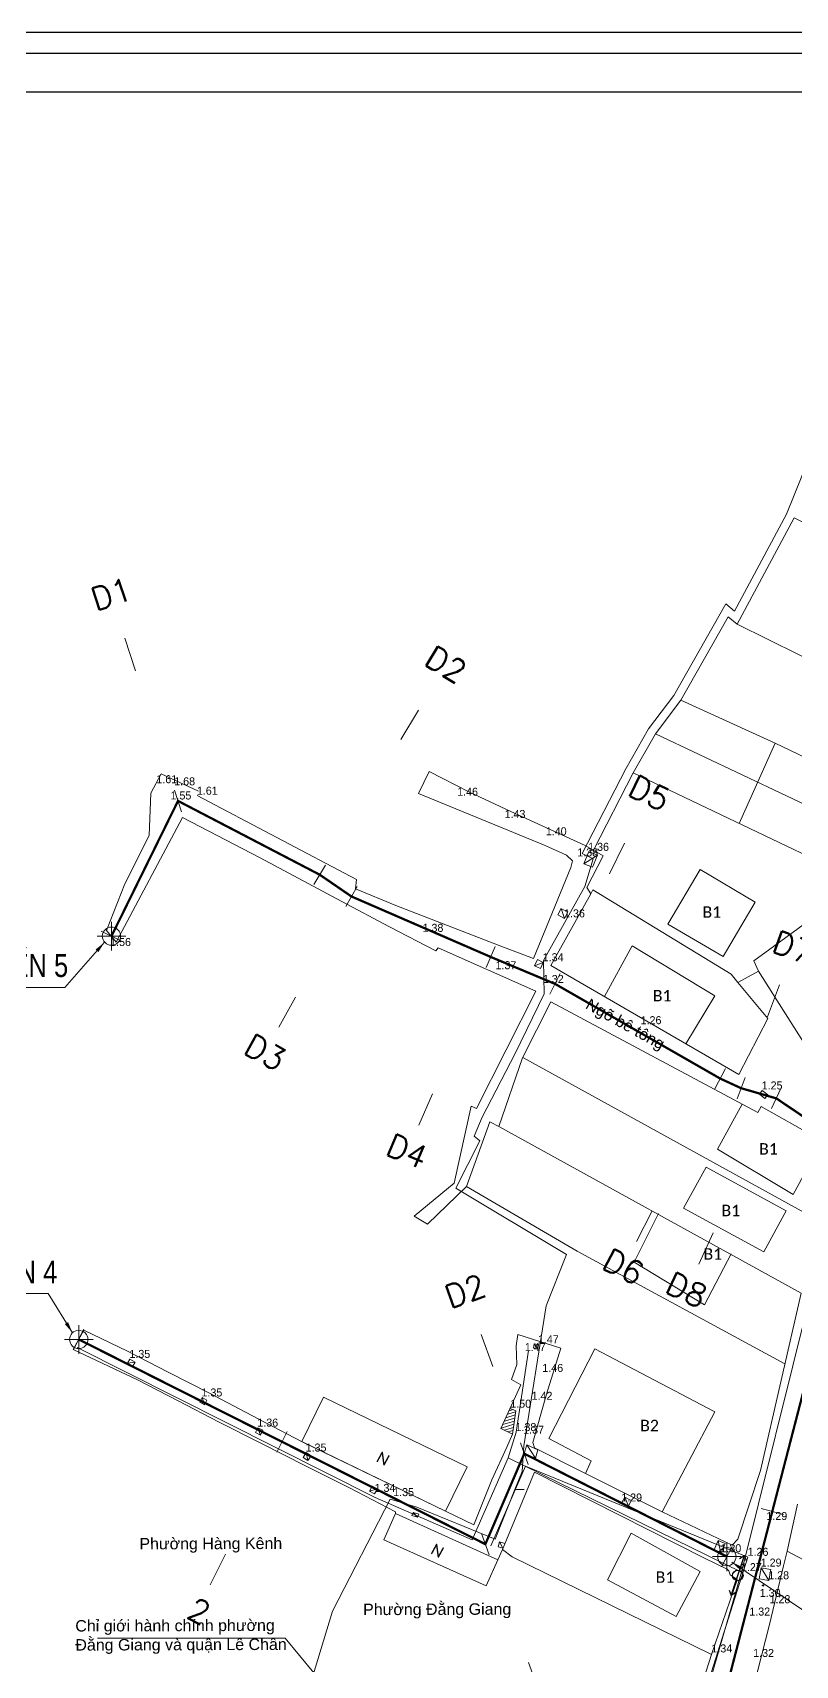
# Model space of a CAD drawing. Header units: metres. Extents: x 598023 to 599449, y 2304619 to 2304947.
# Drawn here: x 598188.1 to 598254.8, y 2304804.3 to 2304947.1 of the extents above; entities that cross this region are included whole.
import ezdxf

# ---------------------------------------------------------------- set-up
doc = ezdxf.new("R2010")
doc.units = ezdxf.units.M
doc.header["$MEASUREMENT"] = 0
doc.header["$PDMODE"] = 2
doc.header["$PDSIZE"] = 0.1
doc.linetypes.add('CENTERX2', pattern=[4, 2.5, -0.5, 0.5, -0.5])
doc.linetypes.add('HIDDEN', pattern=[0.375, 0.25, -0.125])
for name, color, linetype in [('Diep_Layer8', 8, 'Continuous'), ('duong', 3, 'Continuous'), ('DUONG NUOC', 2, 'Continuous'), ('ga', 5, 'Continuous'), ('GHI CHU', 7, 'Continuous'), ('KHUNGTEN', 5, 'Continuous'), ('pntelev', 2, 'Continuous'), ('thep', 2, 'Continuous'), ('tram', 6, 'Continuous'), ('TUYEN', 7, 'Continuous')]:
    doc.layers.add(name, color=color, linetype=linetype)
for name, color, linetype, lineweight in [('LC Dim', 8, 'Continuous', 18), ('LC Khac', 4, 'Continuous', 9), ('LC MANH DUT', 35, 'HIDDEN', 5), ('LC Net manh', 239, 'Continuous', 5), ('LC Text2', 7, 'Continuous', 25), ('Level 10', 7, 'Continuous', 0), ('Level 46', 7, 'Continuous', 0)]:
    doc.layers.add(name, color=color, linetype=linetype, lineweight=lineweight)
doc.styles.add('ghi chu', font='arial.ttf')
doc.styles.add('Legend', font='calibri.ttf')
doc.styles.add('T2', font='', dxfattribs={"width": 0.8})
doc.styles.add('TENCOC', font='Vnromanc.shx')
doc.styles.get('T2').set_extended_font_data('.VnArialH')
doc.dimstyles.get("Standard").update_dxf_attribs({"dimtxt": 0.18, "dimasz": 0.18, "dimexe": 0.18, "dimexo": 0.0625, "dimgap": 0.09, "dimtad": 0, "dimtih": 1, "dimtoh": 1, "dimdec": 4, "dimzin": 0, "dimdsep": 46, "dimtxsty": 'Standard', "dimcen": 0.09, "dimadec": 0, "dimazin": 0, "dimtfac": 1, "dimtdec": 4, "dimtofl": 0, "dimtmove": 0, "dimatfit": 3, "dimfxl": 1, "dimtolj": 1, "dimtzin": 0, "dimarcsym": 0})

# ---------------------------------------------------------------- blocks, each defined once
blk = doc.blocks.new('dj')
at = {"layer": 'Diep_Layer8', "color": 6}
blk.add_line((598291.76, 2304639.49), (598295.46, 2304639.49), dxfattribs=at)
for points in [[(598292.14, 2304639.81), (598291.76, 2304639.49)], [(598292.14, 2304639.17), (598291.76, 2304639.49)], [(598295.07, 2304639.81), (598295.46, 2304639.49)], [(598295.07, 2304639.17), (598295.46, 2304639.49)]]:
    blk.add_lwpolyline(points, dxfattribs=at)
blk.add_circle((598293.61, 2304639.49), 0.459, dxfattribs=at)
blk = doc.blocks.new('a2')
at = {"layer": 'Defpoints', "flags": 128}
blk.add_lwpolyline([(297, 102.507), (0, 102.507), (0, -102.507), (297, -102.507)], close=True, dxfattribs=at)
at = {"layer": 'KHUNGTEN'}
blk.add_lwpolyline([(295.885, -100.496), (10, -100.496), (10, 101.392), (295.885, 101.392)], close=True, dxfattribs=at)
at = {"layer": 'thep'}
blk.add_lwpolyline([(293.77, -98.381), (12.115, -98.381), (12.115, 99.277), (293.77, 99.277)], close=True, dxfattribs=at)
blk = doc.blocks.new('bu lon')
at = {"layer": 'LC Khac', "color": 9}
for p, q in [((0.786, 0), (-0.786, 0)), ((0, -0.786), (0, 0.786))]:
    blk.add_line(p, q, dxfattribs=at)
at = {"layer": 'LC Khac', "color": 7}
blk.add_circle((0, 0), 0.5, dxfattribs=at)
blk = doc.blocks.new('MM')
at = {"layer": 'LC Khac', "xscale": 2.289702860291335, "yscale": 2.289702860291335, "zscale": 2.289702860291335}
blk.add_blockref('bu lon', (0, 0), dxfattribs=at)
blk = doc.blocks.new('COCTRENTUYEN')
at = {"layer": 'TUYEN', "color": 5, "lineweight": 0}
for p, q in [((-7.65, 250.49), (-6.71, 247.64)), ((18.04, 244.18), (16.5, 241.61)), ((36.07, 232.54), (34.74, 229.86)), ((49.61, 220.17), (48.56, 217.36)), ((7.29, 219.08), (5.84, 216.46)), ((19.26, 210.64), (18.08, 207.89)), ((38.49, 200.39), (37.12, 197.72)), ((43.82, 198.46), (42.55, 195.74))]:
    blk.add_line(p, q, dxfattribs=at)
at = {"layer": 'TUYEN', "color": 2, "lineweight": 0}
for p, q in [((-3.3, 237.2), (-2.68, 235.3)), ((9.92, 230.64), (8.89, 228.93)), ((12.67, 228.76), (11.7, 227.01)), ((-9.71, 224.86), (-7.92, 223.97)), ((24.76, 223.52), (23.97, 221.68)), ((30.43, 221.14), (29.54, 219.34)), ((44.89, 212.85), (43.97, 211.07)), ((46.6, 212.06), (45.9, 210.19)), ((49.76, 211.14), (48.91, 209.33)), ((-11.22, 190.04), (-12.12, 188.25)), ((23.51, 189.58), (24.53, 186.76)), ((6.56, 181.08), (5.66, 179.29)), ((26.95, 180.09), (27.63, 178.21)), ((48.01, 174.34), (49.95, 173.84)), ((23.54, 172.17), (24.23, 170.29)), ((1.16, 170.36), (-0.19, 167.68)), ((45.46, 171.04), (44.55, 169.25)), ((27.65, 160.89), (28.68, 158.07))]:
    blk.add_line(p, q, dxfattribs=at)
at = {"layer": 'TUYEN', "color": 1, "linetype": 'CENTERX2', "lineweight": 40, "const_width": 0.2}
blk.add_lwpolyline([(0, 0), (9.33, 34.54), (26.36, 91.65), (41.92, 141.27), (44.53, 156.91), (53.43, 191.27, -0.195591), (64.67, 206.38), (105, 230.82), (130.47, 246.16), (140.63, 251.35), (151.4, 256.94)], format="xyb", dxfattribs=at)
for points in [[(-8.81, 224.42), (-2.99, 236.25), (9.41, 229.79), (12.18, 227.89), (24.36, 222.6), (29.99, 220.24), (44.43, 211.96), (46.25, 211.12), (49.33, 210.23), (57.8, 204.52)], [(-11.67, 189.14), (23.89, 171.23), (27.29, 179.15), (45.01, 170.14)]]:
    blk.add_lwpolyline(points, dxfattribs=at)
at = {"layer": 'LC MANH DUT', "xscale": 0.6987324145411622, "yscale": 0.6987324145411622, "zscale": 0.6987324145411622, "rotation": 359.999216292062}
for p in [(-8.81, 224.42), (-11.67, 189.14), (45.01, 170.14)]:
    blk.add_blockref('MM', p, dxfattribs=at)
at = {"layer": 'LC Text2', "style": 'T2', "width": 0.8}
for s, p in [('®Çu tuyÕn 5', (-27.37, 220.85, 0)), ('®Çu tuyÕn 4', (-28.32, 194.04, 0))]:
    blk.add_text(s, height=2, rotation=0.0008, dxfattribs=at).set_placement(p)
at = {"layer": 'TUYEN', "color": 5, "lineweight": 0, "style": 'TENCOC'}
for s, rotation, p in [('D1', 18.1191, (-10.17, 252.85)), ('D2', 329.0354, (18.42, 248.23)), ('D5', 333.6958, (36.21, 236.82)), ('D7', 339.664, (48.81, 223.1)), ('D3', 331.0813, (2.61, 214.24)), ('D4', 336.886, (15.04, 205.38)), ('D6', 332.8061, (33.95, 195.42)), ('D8', 334.9231, (39.47, 193.32))]:
    blk.add_text(s, height=2, rotation=rotation, dxfattribs=at).set_placement(p)
at = {"layer": 'TUYEN', "color": 2, "lineweight": 0, "style": 'TENCOC'}
for s, rotation, p in [('D2', 19.9039, (20.82, 191.83)), ('2', 333.2602, (-2.36, 164.86))]:
    blk.add_text(s, height=2, rotation=rotation, dxfattribs=at).set_placement(p)
at = {"layer": 'LC Dim', "lineweight": 0}
for points in [[(-9.42, 223.89), (-12.88, 219.92), (-27.35, 219.92)], [(-12.22, 189.72), (-14.36, 193.16), (-28.3, 193.16)], [(45.44, 169.66), (54.1, 163.8), (69.21, 163.8)]]:
    blk.add_leader(points, dimstyle='Standard', override={"dimasz": 1, "dimgap": 0.09, "dimtad": 0, "dimdsep": 0, "dimtix": 1, "dimlwd": 0, "dimlwe": 0}, dxfattribs=at)

msp = doc.modelspace()

# ---------------------------------------------------------------- hatches: boundary and pattern name
at = {"layer": 'ga', "linetype": 'Continuous', "lineweight": 0}
h = msp.add_hatch(dxfattribs=at)
h.set_pattern_fill('ANSI31', color=256, scale=2, angle=151.40021)
h.set_pattern_definition([(196.400213, (599619.0397, 2305247.4362), (0.070586256, -0.23982823), [])])
h.paths.add_polyline_path([(598229.088, 2304825.028), (598230.086, 2304824.522), (598230.391, 2304826.568), (598229.883, 2304826.768)])
h.paths.add_polyline_path([(598230.079, 2304824.633), (598229.856, 2304824.754), (598229.799, 2304824.649), (598230.021, 2304824.528)], flags=24)
h.paths.add_polyline_path([(598230.075, 2304824.774), (598229.993, 2304824.819), (598229.936, 2304824.713), (598230.018, 2304824.669)], flags=24)
h.paths.add_polyline_path([(598230.334, 2304826.572), (598230.135, 2304826.68), (598230.077, 2304826.575), (598230.276, 2304826.467)], flags=24)
h.paths.add_polyline_path([(598230.35, 2304824.699), (598230.128, 2304824.821), (598230.071, 2304824.715), (598230.293, 2304824.594)], flags=9)

# ---------------------------------------------------------------- linework, layer by layer
at = {"layer": 'duong', "color": 4, "linetype": 'Continuous', "lineweight": 0}
for p, q in [((598198.454, 2304880.597), (598199.373, 2304882.275)), ((598199.373, 2304882.275), (598202.634, 2304880.772)), ((598221.868, 2304880.58), (598222.819, 2304882.497)), ((598222.819, 2304882.497), (598226.343, 2304880.673)), ((598198.323, 2304876.904), (598198.454, 2304880.597)), ((598202.511, 2304880.38), (598216.455, 2304873.049)), ((598221.868, 2304880.58), (598232.943, 2304876.012)), ((598226.343, 2304880.673), (598229.958, 2304878.991)), ((598201.248, 2304878.46), (598195.441, 2304867.576)), ((598208.039, 2304874.95), (598201.248, 2304878.46)), ((598229.958, 2304878.991), (598236.44, 2304876.026)), ((598196.182, 2304872.668), (598198.323, 2304876.904)), ((598232.943, 2304876.012), (598234.82, 2304875.182)), ((598238.018, 2304875.127), (598236.44, 2304876.026)), ((598215.155, 2304871.125), (598208.039, 2304874.95)), ((598235.2, 2304874.092), (598231.941, 2304866.137)), ((598234.82, 2304875.182), (598235.341, 2304874.671)), ((598235.341, 2304874.671), (598235.2, 2304874.092)), ((598236.586, 2304872.35), (598238.018, 2304875.127)), ((598195.874, 2304871.836), (598196.182, 2304872.668)), ((598216.455, 2304873.049), (598216.351, 2304872.229)), ((598194.595, 2304868.595), (598195.874, 2304871.836)), ((598216.351, 2304872.229), (598219.897, 2304870.759)), ((598233.449, 2304865.523), (598236.945, 2304871.783)), ((598236.945, 2304871.783), (598236.586, 2304872.35)), ((598219.327, 2304868.904), (598215.155, 2304871.125)), ((598219.897, 2304870.759), (598229.297, 2304867.137)), ((598195.441, 2304867.576), (598194.595, 2304868.595)), ((598223.396, 2304866.795), (598219.327, 2304868.904)), ((598223.587, 2304867.053), (598223.396, 2304866.795)), ((598232.132, 2304863.287), (598223.587, 2304867.053)), ((598229.297, 2304867.137), (598231.941, 2304866.137)), ((598233.449, 2304865.523), (598249.901, 2304855.986)), ((598249.813, 2304864.031), (598251.6, 2304865.015)), ((598251.6, 2304865.015), (598253.757, 2304861.603)), ((598226.953, 2304853.019), (598232.132, 2304863.287)), ((598249.813, 2304864.031), (598252.432, 2304860.878)), ((598233.455, 2304862.346), (598230.979, 2304857.453)), ((598251.543, 2304852.667), (598233.455, 2304862.346)), ((598253.757, 2304861.603), (598259.901, 2304851.937)), ((598249.897, 2304855.979), (598252.432, 2304860.878)), ((598230.979, 2304857.453), (598228.895, 2304851.429)), ((598225.004, 2304846.483), (598226.489, 2304853.207)), ((598226.95, 2304853.021), (598226.489, 2304853.207)), ((598251.841, 2304853.189), (598251.543, 2304852.667)), ((598256.59, 2304850.505), (598251.841, 2304853.189)), ((598228.1, 2304851.852), (598226.074, 2304846.2)), ((598228.895, 2304851.429), (598228.1, 2304851.852)), ((598221.497, 2304843.585), (598225.004, 2304846.483)), ((598226.074, 2304846.2), (598222.661, 2304842.885)), ((598222.661, 2304842.885), (598221.497, 2304843.585)), ((598251.796, 2304821.358), (598255.333, 2304836.867)), ((598192.61, 2304833.614), (598191.669, 2304831.926)), ((598196.433, 2304831.783), (598192.61, 2304833.614)), ((598230.562, 2304833.251), (598230.407, 2304832.25)), ((598234.327, 2304832.038), (598230.562, 2304833.251)), ((598191.669, 2304831.926), (598197.292, 2304829.265)), ((598199.98, 2304829.938), (598196.433, 2304831.783)), ((598230.407, 2304832.25), (598230.482, 2304830.612)), ((598233.08, 2304828.026), (598234.327, 2304832.038)), ((598203.594, 2304828.118), (598199.98, 2304829.938)), ((598230.482, 2304830.612), (598229.993, 2304829.303)), ((598197.292, 2304829.265), (598200.862, 2304827.428)), ((598230.833, 2304828.846), (598229.088, 2304825.028)), ((598229.993, 2304829.303), (598230.833, 2304828.846)), ((598200.862, 2304827.428), (598204.432, 2304825.587)), ((598207.307, 2304826.166), (598203.594, 2304828.118)), ((598231.876, 2304823.795), (598233.08, 2304828.026)), ((598204.432, 2304825.587), (598208.072, 2304823.738)), ((598208.45, 2304825.548), (598207.307, 2304826.166)), ((598211.687, 2304823.866), (598208.45, 2304825.548)), ((598230.391, 2304826.568), (598230.086, 2304824.522)), ((598229.088, 2304825.028), (598230.086, 2304824.522)), ((598230.086, 2304824.522), (598229.607, 2304823.397)), ((598208.072, 2304823.738), (598212.036, 2304821.736)), ((598224.235, 2304817.776), (598211.671, 2304823.874)), ((598224.235, 2304817.776), (598211.687, 2304823.866)), ((598229.607, 2304823.397), (598228.291, 2304820.516)), ((598232.031, 2304823.318), (598231.876, 2304823.795)), ((598236.481, 2304821.087), (598232.031, 2304823.318)), ((598212.036, 2304821.736), (598215.833, 2304819.82)), ((598249.8, 2304815.335), (598251.796, 2304821.358)), ((598215.833, 2304819.82), (598219.87, 2304817.74)), ((598228.291, 2304820.516), (598226.722, 2304816.606)), ((598229.211, 2304814.422), (598232.005, 2304821.187)), ((598232.005, 2304821.187), (598246.895, 2304813.679)), ((598243.178, 2304817.716), (598236.481, 2304821.087)), ((598254.11, 2304814.302), (598255.019, 2304818.39)), ((598219.87, 2304817.74), (598219.868, 2304817.571)), ((598219.868, 2304817.571), (598228.811, 2304813.533)), ((598226.722, 2304816.606), (598224.235, 2304817.776)), ((598249.317, 2304814.805), (598243.178, 2304817.716)), ((598228.811, 2304813.533), (598229.211, 2304814.422)), ((598249.8, 2304815.335), (598249.317, 2304814.805)), ((598253.781, 2304813.011), (598254.11, 2304814.302)), ((598246.895, 2304813.679), (598248.866, 2304812.726)), ((598248.866, 2304812.726), (598249.012, 2304812.572)), ((598253.316, 2304811.059), (598253.781, 2304813.011)), ((598249.729, 2304811.794), (598247.488, 2304805.26)), ((598249.012, 2304812.572), (598249.143, 2304812.23)), ((598249.143, 2304812.23), (598249.468, 2304811.994)), ((598249.468, 2304811.994), (598249.729, 2304811.794)), ((598252.558, 2304807.872), (598253.316, 2304811.059)), ((598252.558, 2304807.872), (598250.522, 2304799.886)), ((598247.488, 2304805.26), (598244.738, 2304796.668))]:
    msp.add_line(p, q, dxfattribs=at)
at = {"layer": 'DUONG NUOC', "linetype": 'Continuous', "lineweight": 0}
msp.add_line((598229.707, 2304822.464), (598250.121, 2304812.444), dxfattribs=at)
at = {"layer": 'DUONG NUOC', "linetype": 'Continuous', "lineweight": 0, "flags": 128}
for points in [[(598329.572, 2304888.118), (598305.398, 2304874.059), (598291.124, 2304865.895), (598261.726, 2304847.35), (598256.09, 2304836.468), (598250.121, 2304812.444), (598241.139, 2304781.324)], [(598192.009, 2304832.099), (598218.072, 2304818.982), (598226.569, 2304815.269), (598229.707, 2304822.464), (598230.407, 2304824.696), (598231.508, 2304831.829)]]:
    msp.add_lwpolyline(points, dxfattribs=at)
at = {"layer": 'ga', "linetype": 'Continuous', "lineweight": 0}
for p, q in [((598236.774, 2304875.49), (598236.342, 2304874.428)), ((598236.342, 2304874.428), (598237.515, 2304875.188)), ((598236.342, 2304874.428), (598237.083, 2304874.127)), ((598236.774, 2304875.49), (598237.515, 2304875.188)), ((598237.515, 2304875.188), (598237.083, 2304874.127)), ((598232.023, 2304865.503), (598232.268, 2304866.034)), ((598232.023, 2304865.503), (598232.786, 2304865.796)), ((598232.268, 2304866.034), (598232.786, 2304865.796)), ((598232.542, 2304865.265), (598232.786, 2304865.796)), ((598232.023, 2304865.503), (598232.542, 2304865.265)), ((598251.683, 2304854.255), (598251.937, 2304854.583)), ((598251.683, 2304854.255), (598252.425, 2304854.205)), ((598252.172, 2304853.877), (598252.425, 2304854.205)), ((598231.938, 2304832.059), (598232.302, 2304832)), ((598231.939, 2304832.063), (598231.999, 2304832.435)), ((598231.999, 2304832.435), (598232.363, 2304832.376)), ((598232.302, 2304832), (598231.999, 2304832.435)), ((598232.302, 2304832), (598232.363, 2304832.372)), ((598196.426, 2304830.721), (598196.625, 2304831.089)), ((598197.082, 2304830.829), (598196.426, 2304830.721)), ((598196.888, 2304830.469), (598196.426, 2304830.721)), ((598196.883, 2304830.46), (598197.082, 2304830.829)), ((598203.17, 2304827.101), (598202.946, 2304827.723)), ((598207.623, 2304824.666), (598207.829, 2304825.088)), ((598207.623, 2304824.666), (598208.049, 2304824.443)), ((598207.829, 2304825.088), (598208.255, 2304824.864)), ((598208.049, 2304824.443), (598207.829, 2304825.088)), ((598212.201, 2304822.216), (598212.054, 2304822.905)), ((598218.277, 2304819.749), (598217.585, 2304819.53)), ((598239.654, 2304818.537), (598239.906, 2304819.016)), ((598240.234, 2304818.239), (598239.654, 2304818.537)), ((598240.234, 2304818.239), (598240.486, 2304818.718)), ((598221.798, 2304817.27), (598221.406, 2304817.662)), ((598228.969, 2304815.116), (598229.262, 2304814.547)), ((598247.706, 2304814.354), (598248.078, 2304815.221)), ((598248.313, 2304814.094), (598247.706, 2304814.354)), ((598248.685, 2304814.961), (598248.078, 2304815.221)), ((598251.835, 2304812.837), (598251.669, 2304811.88)), ((598251.835, 2304812.837), (598252.679, 2304812.69)), ((598252.679, 2304812.69), (598252.512, 2304811.733))]:
    msp.add_line(p, q, dxfattribs=at)
at = {"layer": 'ga', "linetype": 'Continuous', "lineweight": 0, "flags": 128}
for points in [[(598234.048, 2304869.949), (598234.339, 2304870.513)], [(598234.048, 2304869.949), (598234.655, 2304869.635)], [(598234.331, 2304870.517), (598234.938, 2304870.204)], [(598234.655, 2304869.635), (598234.339, 2304870.513)], [(598234.655, 2304869.635), (598234.938, 2304870.204)], [(598252.172, 2304853.877), (598251.683, 2304854.255)], [(598252.425, 2304854.205), (598251.937, 2304854.583)], [(598196.625, 2304831.089), (598197.082, 2304830.829)], [(598202.743, 2304827.311), (598203.17, 2304827.101), (598203.373, 2304827.512)], [(598202.745, 2304827.314), (598202.946, 2304827.723)], [(598203.373, 2304827.512), (598202.946, 2304827.723)], [(598230.391, 2304826.568), (598229.883, 2304826.768)], [(598208.255, 2304824.864), (598208.049, 2304824.443)], [(598211.783, 2304822.489), (598212.054, 2304822.905)], [(598212.473, 2304822.632), (598212.054, 2304822.905)], [(598232.095, 2304822.41), (598231.122, 2304822.819), (598231.346, 2304823.576)], [(598232.319, 2304823.167), (598231.346, 2304823.576)], [(598232.095, 2304822.41), (598231.346, 2304823.576)], [(598232.319, 2304823.167), (598232.095, 2304822.41)], [(598212.201, 2304822.216), (598211.783, 2304822.489)], [(598212.201, 2304822.216), (598212.473, 2304822.632)], [(598217.585, 2304819.53), (598217.826, 2304819.987)], [(598218.277, 2304819.749), (598217.826, 2304819.987)], [(598218.037, 2304819.292), (598217.585, 2304819.53)], [(598218.037, 2304819.292), (598218.277, 2304819.749)], [(598239.906, 2304819.016), (598240.486, 2304818.718)], [(598240.234, 2304818.239), (598239.906, 2304819.016)], [(598221.292, 2304817.4), (598221.406, 2304817.662)], [(598221.798, 2304817.27), (598221.292, 2304817.4)], [(598221.912, 2304817.531), (598221.406, 2304817.662)], [(598221.798, 2304817.27), (598221.912, 2304817.531)], [(598228.846, 2304814.666), (598228.969, 2304815.116)], [(598228.846, 2304814.666), (598229.262, 2304814.547)], [(598228.969, 2304815.116), (598229.432, 2304814.958)], [(598248.313, 2304814.094), (598248.078, 2304815.221)], [(598248.313, 2304814.094), (598248.685, 2304814.961)], [(598252.512, 2304811.733), (598251.835, 2304812.837)], [(598252.512, 2304811.733), (598251.669, 2304811.88)]]:
    msp.add_lwpolyline(points, dxfattribs=at)
at = {"layer": 'Level 10', "color": 8, "linetype": 'ByBlock', "lineweight": 13}
for p, q in [((598249.75, 2304895.37), (598254.73, 2304904.68)), ((598254.73, 2304904.68), (598272.87, 2304895.57)), ((598244.82, 2304888.73), (598248.97, 2304896.01)), ((598248.97, 2304896.01), (598249.75, 2304895.37)), ((598249.75, 2304895.37), (598270.07, 2304885.32)), ((598244.82, 2304888.73), (598242.61, 2304885.8)), ((598253.06, 2304884.97), (598244.82, 2304888.73)), ((598240.66, 2304882.37), (598242.61, 2304885.8)), ((598242.61, 2304885.8), (598262.589, 2304876.301)), ((598262.58, 2304880.42), (598253.06, 2304884.97)), ((598237.185, 2304875.602), (598240.66, 2304882.37)), ((598259.21, 2304873.51), (598240.66, 2304882.37)), ((598251.2, 2304865.93), (598260.64, 2304872.84)), ((598237.11, 2304872.14), (598236.945, 2304871.783)), ((598249.22, 2304864.75), (598237.11, 2304872.14)), ((598251.2, 2304865.93), (598251.6, 2304865.015)), ((598249.813, 2304864.031), (598249.22, 2304864.75)), ((598257.075, 2304843.087), (598231, 2304857.47)), ((598255.333, 2304836.867), (598228.895, 2304851.429)), ((598235.75, 2304840.54), (598226.074, 2304846.2)), ((598253.922, 2304830.677), (598235.75, 2304840.54)), ((598230.06, 2304813.8), (598229.21, 2304814.421)), ((598256.59, 2304812.98), (598254.11, 2304814.302)), ((598247.44, 2304805.28), (598230.06, 2304813.8))]:
    msp.add_line(p, q, dxfattribs=at)
at = {"layer": 'Level 10', "color": 8, "linetype": 'ByBlock', "lineweight": 0}
for p, q in [((598253.06, 2304884.97), (598249.92, 2304877.95)), ((598243.69, 2304869.14), (598246.52, 2304873.92)), ((598246.52, 2304873.92), (598251.33, 2304871.07)), ((598248.51, 2304866.3), (598251.33, 2304871.07)), ((598248.51, 2304866.3), (598243.69, 2304869.14)), ((598240.56, 2304867.24), (598238.142, 2304862.803)), ((598247.8, 2304862.86), (598240.56, 2304867.24)), ((598245.264, 2304858.674), (598247.8, 2304862.86)), ((598250.187, 2304853.393), (598248.01, 2304849.46)), ((598248.01, 2304849.46), (598254.63, 2304845.49)), ((598256.975, 2304849.782), (598254.63, 2304845.49)), ((598247.02, 2304847.89), (598245.06, 2304844.29)), ((598254.03, 2304844.06), (598247.02, 2304847.89)), ((598245.06, 2304844.29), (598252.07, 2304840.46)), ((598240.73, 2304839.56), (598242.85, 2304843.82)), ((598254.03, 2304844.06), (598252.07, 2304840.46)), ((598246.88, 2304835.84), (598249.22, 2304840.31)), ((598240.73, 2304839.56), (598246.88, 2304835.84)), ((598237.29, 2304831.99), (598233.26, 2304824.13)), ((598247.78, 2304826.49), (598237.29, 2304831.99)), ((598211.671, 2304823.874), (598213.56, 2304827.765)), ((598213.56, 2304827.765), (598226.124, 2304821.668)), ((598243.178, 2304817.716), (598247.78, 2304826.49)), ((598233.26, 2304824.13), (598236.96, 2304822.19)), ((598226.124, 2304821.668), (598224.235, 2304817.776)), ((598236.96, 2304822.19), (598236.481, 2304821.087)), ((598219.868, 2304817.571), (598218.849, 2304815.284)), ((598218.849, 2304815.284), (598227.781, 2304811.252)), ((598227.781, 2304811.252), (598228.811, 2304813.533))]:
    msp.add_line(p, q, dxfattribs=at)
at = {"layer": 'Level 10', "color": 8, "linetype": 'ByBlock', "lineweight": 0, "ltscale": 2}
for p, q in [((598240.46, 2304815.86), (598238.39, 2304811.77)), ((598240.46, 2304815.86), (598246.51, 2304812.52)), ((598238.39, 2304811.77), (598244.4, 2304808.56)), ((598246.51, 2304812.52), (598244.4, 2304808.56))]:
    msp.add_line(p, q, dxfattribs=at)
at = {"layer": 'Level 10', "color": 1, "linetype": 'Continuous', "lineweight": 13, "flags": 128}
msp.add_lwpolyline([(598210.3, 2304795.67), (598214.34, 2304809.04), (598219.41, 2304818.83), (598221.74, 2304818.14), (598228.57, 2304815.35), (598230.31, 2304819.69), (598231.12, 2304819.69)], dxfattribs=at)
at = {"layer": 'Level 10', "color": 8, "linetype": 'Continuous', "lineweight": 0}
msp.add_point((598252.01, 2304811.29), dxfattribs=at)
at = {"layer": 'Level 46', "color": 1, "linetype": 'Continuous', "lineweight": 0, "ltscale": 2, "flags": 128}
msp.add_lwpolyline([(598230.31, 2304819.69), (598230.95, 2304821.27), (598231.09, 2304823.49), (598233.04, 2304835.74), (598234.82, 2304840.23), (598225.13, 2304846.03), (598227.24, 2304850.18), (598226.73, 2304850.58), (598227.44, 2304852.26), (598230.33, 2304857.81), (598232.87, 2304863.03), (598232.8, 2304865.96), (598236.41, 2304872.43), (598237.14, 2304874.85), (598236.2, 2304875.33), (598240, 2304882.73), (598241.99, 2304886.22), (598244.19, 2304889.14), (598248.76, 2304897.16), (598249.52, 2304896.53), (598254.05, 2304905), (598256.08, 2304909.98)], dxfattribs=at)
at = {"layer": 'tram', "linetype": 'Continuous', "lineweight": 0, "flags": 128}
msp.add_lwpolyline([(598225.666, 2304727.061), (598244.882, 2304781.32), (598245.054, 2304796.005), (598250.687, 2304813.777), (598231.226, 2304821.716), (598228.187, 2304814.748)], dxfattribs=at)

# ---------------------------------------------------------------- block references
at = {"layer": 'Diep_Layer8', "linetype": 'Continuous', "lineweight": 0, "rotation": 71.63617217680701}
msp.add_blockref('dj', (2597033.392, 1010910.097), dxfattribs=at)
at = {"layer": 'LC Text2', "linetype": 'Continuous', "lineweight": 0}
msp.add_blockref('COCTRENTUYEN', (598203.833, 2304643.669), dxfattribs=at)
at = {"layer": 'pntelev', "linetype": 'Continuous', "lineweight": 0, "xscale": 1.6, "yscale": 1.6, "zscale": 1.6}
msp.add_blockref('a2', (598022.944, 2304783.116), dxfattribs=at)

# ---------------------------------------------------------------- texts
at = {"layer": 'GHI CHU', "linetype": 'Continuous', "lineweight": 0, "char_height": 1, "attachment_point": 1}
for s, width, heights, insert, rotation, style in [('\\pt3;Ngõ bê tông', 11.31849, [0], (598236.885, 2304862.69), 330.93843, 'ghi chu'), ('N', 2.31409, [0.2], (598218.982, 2304821.706), 151.40021, 'Legend'), ('\\pt3;Phường Hàng Kênh', 20.90461, [0], (598197.464, 2304815.441), 0.17612, 'ghi chu'), ('N', 2.31409, [0.2], (598223.735, 2304813.645), 151.40021, 'Legend'), ('\\pt3;Phường Đằng Giang', 20.90461, [0], (598217.028, 2304809.691), 0.17612, 'ghi chu'), ('\\pt3;Chỉ giới hành chính phường Đằng Giang và quận Lê Chân', 20.90461, [0], (598191.859, 2304808.258), 0.17612, 'ghi chu')]:
    msp.add_mtext_dynamic_manual_height_columns(s, width=width, gutter_width=1, heights=heights, dxfattribs=dict(at, insert=insert, rotation=rotation, style=style))
at = {"layer": 'LC Net manh', "color": 8}
for s, p in [('1.61', (598198.948, 2304881.468)), ('1.68', (598200.511, 2304881.28)), ('1.55', (598200.187, 2304880.045)), ('1.61', (598202.492, 2304880.461)), ('1.46', (598225.254, 2304880.373)), ('1.43', (598229.404, 2304878.421)), ('1.40', (598233.008, 2304876.911)), ('1.38', (598235.76, 2304875.067)), ('1.36', (598236.71, 2304875.553)), ('1.36', (598234.605, 2304869.732)), ('1.38', (598222.227, 2304868.467)), ('1.56', (598194.905, 2304867.224)), ('1.37', (598228.607, 2304865.199)), ('1.34', (598232.736, 2304865.894)), ('1.32', (598232.752, 2304863.991)), ('1.26', (598241.299, 2304860.387)), ('1.25', (598251.887, 2304854.68)), ('1.47', (598232.313, 2304832.473)), ('1.35', (598196.591, 2304831.193)), ('1.47', (598231.174, 2304831.785)), ('1.46', (598232.703, 2304829.966)), ('1.35', (598202.896, 2304827.82)), ('1.50', (598229.9, 2304826.839)), ('1.42', (598231.767, 2304827.529)), ('1.36', (598207.779, 2304825.185)), ('1.38', (598230.357, 2304824.793)), ('1.37', (598231.03, 2304824.562)), ('1.35', (598212.004, 2304823.002)), ('1.34', (598218.031, 2304819.474)), ('1.35', (598219.658, 2304819.104)), ('1.29', (598239.604, 2304818.634)), ('1.29', (598252.298, 2304817.012)), ('1.30', (598248.279, 2304814.197)), ('1.26', (598250.653, 2304813.88)), ('1.27', (598250.071, 2304812.542)), ('1.29', (598251.801, 2304812.94)), ('1.28', (598252.462, 2304811.83)), ('1.30', (598251.72, 2304810.291)), ('1.28', (598252.575, 2304809.735)), ('1.32', (598250.806, 2304808.655)), ('1.34', (598247.489, 2304805.429)), ('1.32', (598251.143, 2304805.034))]:
    msp.add_text(s, height=0.7, dxfattribs=at).set_placement(p)
at = {"layer": 'Level 10', "color": 8, "linetype": 'Continuous', "lineweight": 13, "style": 'Legend'}
for s, p in [('B1', (598246.71, 2304869.7)), ('B1', (598242.363, 2304862.383)), ('B1', (598251.66, 2304848.98)), ('B1', (598248.37, 2304843.59)), ('B1', (598246.8, 2304839.79)), ('B2', (598241.26, 2304824.78))]:
    msp.add_text(s, height=1, dxfattribs=at).set_placement(p)
at = {"layer": 'Level 10', "color": 8, "linetype": 'Continuous', "lineweight": 0, "style": 'Legend'}
msp.add_text('B1', height=1, dxfattribs=at).set_placement((598242.61, 2304811.52))

# ---------------------------------------------------------------- leaders
at = {"color": 0, "linetype": 'Continuous', "lineweight": 0}
msp.add_leader([(598212.712, 2304803.651), (598210.226, 2304806.668), (598193.802, 2304806.668)], dimstyle='Standard', override={"dimgap": 0.09, "dimtad": 0, "dimdsep": 0, "dimtix": 1, "dimlwd": 0, "dimlwe": 0}, dxfattribs=at)

doc.saveas('drawing.dxf')
